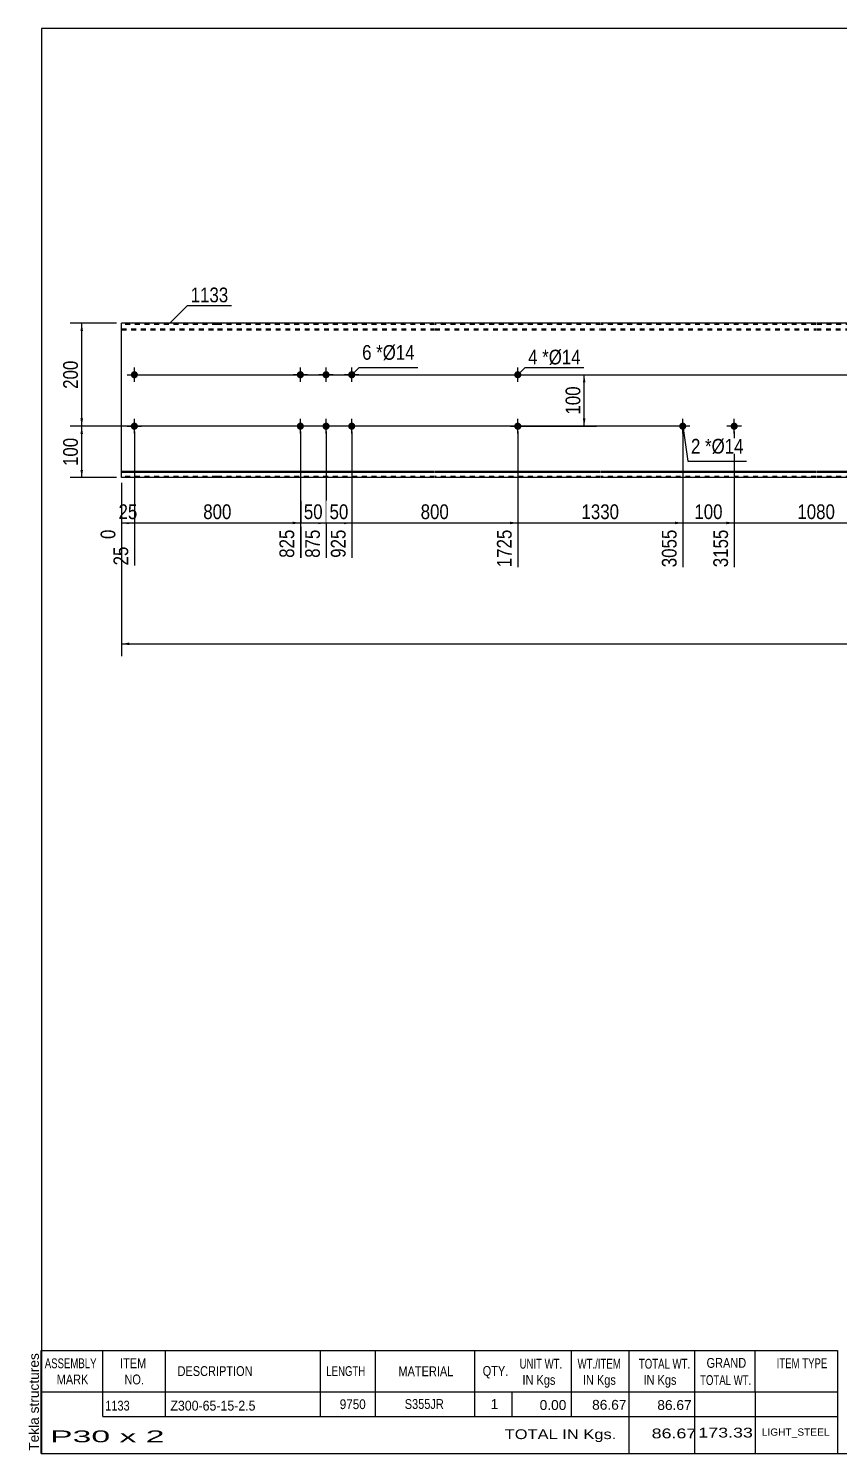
# Model space of a CAD drawing. Header units: millimetres. Extents: x -18 to 384, y -205 to 72.
# Drawn here: x -18.1 to 139.5, y -204.7 to 72.3 of the extents above; entities that cross this region are included whole.
import ezdxf

# ---------------------------------------------------------------- set-up
doc = ezdxf.new("R2010")
doc.units = ezdxf.units.MM
doc.linetypes.add('DXK_LINE_DOT1', pattern=[1.8814, 0.9407, -0.9407])
doc.styles.add('Arial', font='ARIAL.TTF', dxfattribs={"height": 0.2})
doc.styles.add('Arial Narrow', font='ARIALN.TTF', dxfattribs={"height": 0.2})

# ---------------------------------------------------------------- blocks, each defined once
blk = doc.blocks.new('Unknown-629074152-2561')
at = {"color": 5, "linetype": 'Continuous'}
for p, q in [((384.42, 72.31), (-15.58, 72.31)), ((-15.58, 72.31), (-15.58, -204.69)), ((384.42, -204.69), (384.42, 72.31)), ((-15.58, -204.69), (384.42, -204.69))]:
    blk.add_line(p, q, dxfattribs=at)
at = {"color": 174, "linetype": 'Continuous', "style": 'Arial'}
blk.add_text('Tekla structures', height=1.9102, rotation=90, dxfattribs=at).set_placement((-16.08, -204.19))
blk = doc.blocks.new('Part-629074152-2067 - 2064')
at = {"color": 2, "linetype": 'Continuous'}
for p, q in [((0, -15), (0, 15)), ((18.6, 15), (0, 15)), ((60.89, 15), (18.7, 15)), ((93.18, 15), (60.99, 15)), ((135.08, 15), (93.28, 15)), ((190.78, 15), (135.18, 15)), ((232.68, 15), (190.88, 15)), ((274.58, 15), (232.78, 15)), ((306.88, 15), (274.68, 15)), ((349.17, 15), (306.98, 15)), ((367.87, 15), (349.27, 15)), ((367.87, -15), (367.87, 15)), ((0, -13.76), (18.6, -13.76)), ((18.7, -13.76), (60.89, -13.76)), ((60.99, -13.76), (93.18, -13.76)), ((93.28, -13.76), (135.08, -13.76)), ((135.18, -13.76), (190.78, -13.76)), ((190.88, -13.76), (232.68, -13.76)), ((232.78, -13.76), (274.58, -13.76)), ((274.68, -13.76), (306.88, -13.76)), ((306.98, -13.76), (349.17, -13.76)), ((349.27, -13.76), (367.87, -13.76)), ((0, -13.94), (18.6, -13.94)), ((18.6, -15), (0, -15)), ((18.7, -13.94), (60.89, -13.94)), ((60.89, -15), (18.7, -15)), ((60.99, -13.94), (93.18, -13.94)), ((93.18, -15), (60.99, -15)), ((93.28, -13.94), (135.08, -13.94)), ((135.08, -15), (93.28, -15)), ((135.18, -13.94), (190.78, -13.94)), ((190.78, -15), (135.18, -15)), ((190.88, -13.94), (232.68, -13.94)), ((232.68, -15), (190.88, -15)), ((232.78, -13.94), (274.58, -13.94)), ((274.58, -15), (232.78, -15)), ((274.68, -13.94), (306.88, -13.94)), ((306.88, -15), (274.68, -15)), ((306.98, -13.94), (349.17, -13.94)), ((349.17, -15), (306.98, -15)), ((349.27, -13.94), (367.87, -13.94)), ((367.87, -15), (349.27, -15))]:
    blk.add_line(p, q, dxfattribs=at)
at = {"color": 7, "linetype": 'DXK_LINE_DOT1'}
for p, q in [((18.6, 14.75), (0, 14.75)), ((0, 13.94), (18.6, 13.94)), ((60.89, 14.75), (18.7, 14.75)), ((18.7, 13.94), (60.89, 13.94)), ((93.18, 14.75), (60.99, 14.75)), ((60.99, 13.94), (93.18, 13.94)), ((135.08, 14.75), (93.28, 14.75)), ((93.28, 13.94), (135.08, 13.94)), ((190.78, 14.75), (135.18, 14.75)), ((135.18, 13.94), (190.78, 13.94)), ((232.68, 14.75), (190.88, 14.75)), ((190.88, 13.94), (232.68, 13.94)), ((274.58, 14.75), (232.78, 14.75)), ((232.78, 13.94), (274.58, 13.94)), ((306.88, 14.75), (274.68, 14.75)), ((274.68, 13.94), (306.88, 13.94)), ((349.17, 14.75), (306.98, 14.75)), ((306.98, 13.94), (349.17, 13.94)), ((367.87, 14.75), (349.27, 14.75)), ((349.27, 13.94), (367.87, 13.94)), ((0, 13.76), (18.6, 13.76)), ((18.7, 13.76), (60.89, 13.76)), ((60.99, 13.76), (93.18, 13.76)), ((93.28, 13.76), (135.08, 13.76)), ((135.18, 13.76), (190.78, 13.76)), ((190.88, 13.76), (232.68, 13.76)), ((232.78, 13.76), (274.58, 13.76)), ((274.68, 13.76), (306.88, 13.76)), ((306.98, 13.76), (349.17, 13.76)), ((349.27, 13.76), (367.87, 13.76)), ((18.6, -14.75), (0, -14.75)), ((60.89, -14.75), (18.7, -14.75)), ((93.18, -14.75), (60.99, -14.75)), ((135.08, -14.75), (93.28, -14.75)), ((190.78, -14.75), (135.18, -14.75)), ((232.68, -14.75), (190.88, -14.75)), ((274.58, -14.75), (232.78, -14.75)), ((306.88, -14.75), (274.68, -14.75)), ((349.17, -14.75), (306.98, -14.75)), ((367.87, -14.75), (349.27, -14.75))]:
    blk.add_line(p, q, dxfattribs=at)
blk = doc.blocks.new('Bolt-629074152-2068 - 2064')
at = {"linetype": 'Continuous'}
for points in [[(34.09, 5, -1), (35.49, 5, -1)], [(39.09, 5, -1), (40.49, 5, -1)], [(44.09, 5, -1), (45.49, 5, -1)], [(34.09, -5, -1), (35.49, -5, -1)], [(39.09, -5, -1), (40.49, -5, -1)], [(44.09, -5, -1), (45.49, -5, -1)]]:
    blk.add_hatch(color=3, dxfattribs=at).paths.add_polyline_path(points)
at = {"color": 3, "linetype": 'Continuous'}
for p, q in [((34.79, 3.6), (34.79, 6.4)), ((39.79, 3.6), (39.79, 6.4)), ((44.79, 3.6), (44.79, 6.4)), ((36.19, 5), (33.39, 5)), ((41.19, 5), (38.39, 5)), ((46.19, 5), (43.39, 5)), ((36.19, -5), (33.39, -5)), ((34.79, -6.4), (34.79, -3.6)), ((41.19, -5), (38.39, -5)), ((39.79, -6.4), (39.79, -3.6)), ((46.19, -5), (43.39, -5)), ((44.79, -6.4), (44.79, -3.6))]:
    blk.add_line(p, q, dxfattribs=at)
blk = doc.blocks.new('Bolt-629074152-2069 - 2064')
at = {"linetype": 'Continuous'}
for points in [[(1.8, -5, -1), (3.2, -5, -1)], [(76.39, -5, -1), (77.79, -5, -1)]]:
    blk.add_hatch(color=3, dxfattribs=at).paths.add_polyline_path(points)
at = {"color": 3, "linetype": 'Continuous'}
for p, q in [((1.1, -5), (3.9, -5)), ((2.5, -6.4), (2.5, -3.6)), ((75.69, -5), (78.49, -5)), ((77.09, -6.4), (77.09, -3.6))]:
    blk.add_line(p, q, dxfattribs=at)
blk = doc.blocks.new('Bolt-629074152-2070 - 2064')
at = {"linetype": 'Continuous'}
for points in [[(1.8, 5, -1), (3.2, 5, -1)], [(76.39, 5, -1), (77.79, 5, -1)]]:
    blk.add_hatch(color=3, dxfattribs=at).paths.add_polyline_path(points)
at = {"color": 3, "linetype": 'Continuous'}
for p, q in [((2.5, 3.6), (2.5, 6.4)), ((77.09, 3.6), (77.09, 6.4)), ((1.1, 5), (3.9, 5)), ((75.69, 5), (78.49, 5))]:
    blk.add_line(p, q, dxfattribs=at)
blk = doc.blocks.new('Bolt-629074152-2078 - 2064')
at = {"linetype": 'Continuous'}
for points in [[(109.18, -5.7, -1), (109.18, -4.3, -1)], [(119.18, -5.7, -1), (119.18, -4.3, -1)]]:
    blk.add_hatch(color=3, dxfattribs=at).paths.add_polyline_path(points)
at = {"color": 3, "linetype": 'Continuous'}
for p, q in [((110.58, -5), (107.78, -5)), ((109.18, -6.4), (109.18, -3.6)), ((120.58, -5), (117.78, -5)), ((119.18, -6.4), (119.18, -3.6))]:
    blk.add_line(p, q, dxfattribs=at)
blk = doc.blocks.new('StraightDimension-629074152-3019 - 2064')
at = {"linetype": 'Continuous'}
blk.add_hatch(color=7, dxfattribs=at).paths.add_polyline_path([(149.58, -23.56), (151.08, -23.81), (149.58, -24.06)])
at = {"color": 7, "linetype": 'Continuous'}
for p, q in [((119.18, -6), (119.18, -32.42)), ((151.08, -6), (151.08, -32.42)), ((119.18, -23.81), (151.08, -23.81))]:
    blk.add_line(p, q, dxfattribs=at)
at = {"color": 0}
blk.add_wipeout([(139.39, -23.66), (139.39, -19.46), (130.88, -19.46), (130.88, -23.66)], dxfattribs=at)
at = {"color": 0, "linetype": 'Continuous'}
blk.add_wipeout([(150.48, -24.51), (146.28, -24.51), (146.28, -33.02), (150.48, -33.02)], dxfattribs=at)
at = {"color": 3, "style": 'Arial Narrow'}
blk.add_text('1080', height=2.863, dxfattribs=at).set_placement((131.48, -23.06))
at = {"color": 3, "linetype": 'Continuous', "style": 'Arial Narrow'}
blk.add_text('4235', height=2.863, rotation=90.0002, dxfattribs=at).set_placement((149.88, -32.42))
blk = doc.blocks.new('StraightDimension-629074152-3026 - 2064')
at = {"linetype": 'Continuous'}
blk.add_hatch(color=7, dxfattribs=at).paths.add_polyline_path([(1, -23.56), (2.5, -23.81), (1, -24.06)])
at = {"color": 7, "linetype": 'Continuous'}
for p, q in [((2.5, -6), (2.5, -32.06)), ((0, -16), (0, -26.93)), ((0, -23.81), (2.5, -23.81))]:
    blk.add_line(p, q, dxfattribs=at)
at = {"color": 0}
blk.add_wipeout([(3.68, -23.66), (3.68, -19.46), (-1.18, -19.46), (-1.18, -23.66)], dxfattribs=at)
at = {"color": 0, "linetype": 'Continuous'}
blk.add_wipeout([(1.9, -27.81), (-2.3, -27.81), (-2.3, -32.66), (1.9, -32.66)], dxfattribs=at)
at = {"color": 3, "style": 'Arial Narrow'}
blk.add_text('25', height=2.863, dxfattribs=at).set_placement((-0.58, -23.06))
at = {"color": 0, "linetype": 'Continuous'}
blk.add_wipeout([(-0.6, -24.51), (-4.8, -24.51), (-4.8, -27.53), (-0.6, -27.53)], dxfattribs=at)
at = {"color": 3, "linetype": 'Continuous', "style": 'Arial Narrow'}
for s, height, p in [('0', 2.86, (-1.2, -26.93)), ('25', 2.863, (1.3, -32.06))]:
    blk.add_text(s, height=height, rotation=90.0002, dxfattribs=at).set_placement(p)
blk = doc.blocks.new('StraightDimension-629074152-3020 - 2064')
at = {"linetype": 'Continuous'}
blk.add_hatch(color=7, dxfattribs=at).paths.add_polyline_path([(117.68, -23.56), (119.18, -23.81), (117.68, -24.06)])
at = {"color": 7, "linetype": 'Continuous'}
for p, q in [((109.18, -6), (109.18, -32.42)), ((119.18, -6), (119.18, -32.42)), ((109.18, -23.81), (119.18, -23.81))]:
    blk.add_line(p, q, dxfattribs=at)
at = {"color": 0}
blk.add_wipeout([(117.53, -23.66), (117.53, -19.46), (110.84, -19.46), (110.84, -23.66)], dxfattribs=at)
at = {"color": 3, "style": 'Arial Narrow'}
blk.add_text('100', height=2.863, dxfattribs=at).set_placement((111.44, -23.06))
at = {"color": 0, "linetype": 'Continuous'}
blk.add_wipeout([(118.58, -24.51), (114.38, -24.51), (114.38, -33.02), (118.58, -33.02)], dxfattribs=at)
at = {"color": 3, "linetype": 'Continuous', "style": 'Arial Narrow'}
blk.add_text('3155', height=2.863, rotation=90.0002, dxfattribs=at).set_placement((117.98, -32.42))
blk = doc.blocks.new('StraightDimension-629074152-3024 - 2064')
at = {"linetype": 'Continuous'}
blk.add_hatch(color=7, dxfattribs=at).paths.add_polyline_path([(38.29, -23.56), (39.79, -23.81), (38.29, -24.06)])
at = {"color": 7, "linetype": 'Continuous'}
for p, q in [((34.79, -6), (34.79, -30.59)), ((39.79, -6), (39.79, -30.59)), ((34.79, -23.81), (39.79, -23.81))]:
    blk.add_line(p, q, dxfattribs=at)
at = {"color": 0}
blk.add_wipeout([(39.72, -23.66), (39.72, -19.46), (34.87, -19.46), (34.87, -23.66)], dxfattribs=at)
at = {"color": 3, "style": 'Arial Narrow'}
blk.add_text('50', height=2.863, dxfattribs=at).set_placement((35.47, -23.06))
at = {"color": 0, "linetype": 'Continuous'}
blk.add_wipeout([(39.19, -24.51), (34.99, -24.51), (34.99, -31.19), (39.19, -31.19)], dxfattribs=at)
at = {"color": 3, "linetype": 'Continuous', "style": 'Arial Narrow'}
blk.add_text('875', height=2.863, rotation=90.0002, dxfattribs=at).set_placement((38.59, -30.59))
blk = doc.blocks.new('StraightDimension-629074152-2160 - 2064')
at = {"linetype": 'Continuous'}
for points in [[(1.5, -47.57), (0, -47.32), (1.5, -47.07)], [(366.37, -47.07), (367.87, -47.32), (366.37, -47.57)]]:
    blk.add_hatch(color=7, dxfattribs=at).paths.add_polyline_path(points)
at = {"color": 7, "linetype": 'Continuous'}
for p, q in [((0, -16), (0, -49.72)), ((367.87, -16), (367.87, -49.72)), ((0, -47.32), (367.87, -47.32))]:
    blk.add_line(p, q, dxfattribs=at)
at = {"color": 0}
blk.add_wipeout([(188.19, -47.17), (188.19, -42.97), (179.68, -42.97), (179.68, -47.17)], dxfattribs=at)
at = {"color": 3, "style": 'Arial Narrow'}
blk.add_text('9750', height=2.863, dxfattribs=at).set_placement((180.28, -46.57))
blk = doc.blocks.new('StraightDimension-629074152-2170 - 2064')
at = {"linetype": 'Continuous'}
for points in [[(89.75, 3.5), (90, 5), (90.25, 3.5)], [(90.25, -3.5), (90, -5), (89.75, -3.5)]]:
    blk.add_hatch(color=7, dxfattribs=at).paths.add_polyline_path(points)
at = {"color": 7, "linetype": 'Continuous'}
for p, q in [((78.09, 5), (92.4, 5)), ((90, -5), (90, 5)), ((78.09, -5), (92.4, -5))]:
    blk.add_line(p, q, dxfattribs=at)
at = {"color": 0}
blk.add_wipeout([(89.85, 3.34), (85.65, 3.34), (85.65, -3.34), (89.85, -3.34)], dxfattribs=at)
at = {"color": 3, "style": 'Arial Narrow'}
blk.add_text('100', height=2.863, rotation=90.0002, dxfattribs=at).set_placement((89.25, -2.74))
blk = doc.blocks.new('StraightDimension-629074152-2182 - 2064')
at = {"linetype": 'Continuous'}
for points in [[(-7.99, 13.5), (-7.74, 15), (-7.49, 13.5)], [(-7.49, -3.5), (-7.74, -5), (-7.99, -3.5)]]:
    blk.add_hatch(color=7, dxfattribs=at).paths.add_polyline_path(points)
at = {"color": 7, "linetype": 'Continuous'}
for p, q in [((-1, 15), (-9.99, 15)), ((-7.74, -5), (-7.74, 15)), ((108.18, -5), (-9.99, -5))]:
    blk.add_line(p, q, dxfattribs=at)
at = {"color": 0}
blk.add_wipeout([(-7.89, 8.34), (-12.09, 8.34), (-12.09, 1.66), (-7.89, 1.66)], dxfattribs=at)
at = {"color": 3, "style": 'Arial Narrow'}
blk.add_text('200', height=2.863, rotation=90.0002, dxfattribs=at).set_placement((-8.49, 2.26))
blk = doc.blocks.new('StraightDimension-629074152-2183 - 2064')
at = {"linetype": 'Continuous'}
for points in [[(-7.99, -6.5), (-7.74, -5), (-7.49, -6.5)], [(-7.49, -13.5), (-7.74, -15), (-7.99, -13.5)]]:
    blk.add_hatch(color=7, dxfattribs=at).paths.add_polyline_path(points)
at = {"color": 7, "linetype": 'Continuous'}
for p, q in [((108.18, -5), (-9.99, -5)), ((-7.74, -15), (-7.74, -5)), ((-1, -15), (-9.99, -15))]:
    blk.add_line(p, q, dxfattribs=at)
at = {"color": 0}
blk.add_wipeout([(-7.89, -6.66), (-12.09, -6.66), (-12.09, -13.34), (-7.89, -13.34)], dxfattribs=at)
at = {"color": 3, "style": 'Arial Narrow'}
blk.add_text('100', height=2.863, rotation=90.0002, dxfattribs=at).set_placement((-8.49, -12.74))
blk = doc.blocks.new('StraightDimension-629074152-3366 - 2064')
at = {"linetype": 'Continuous'}
for points in [[(377.75, 3.5), (378, 5), (378.25, 3.5)], [(378.25, -13.5), (378, -15), (377.75, -13.5)]]:
    blk.add_hatch(color=7, dxfattribs=at).paths.add_polyline_path(points)
at = {"color": 7, "linetype": 'Continuous'}
for p, q in [((3.5, 5), (380.4, 5)), ((378, -15), (378, 5)), ((368.87, -15), (380.4, -15))]:
    blk.add_line(p, q, dxfattribs=at)
at = {"color": 0}
blk.add_wipeout([(377.85, -1.66), (373.65, -1.66), (373.65, -8.34), (377.85, -8.34)], dxfattribs=at)
at = {"color": 3, "style": 'Arial Narrow'}
blk.add_text('200', height=2.863, rotation=90.0002, dxfattribs=at).set_placement((377.25, -7.74))
blk = doc.blocks.new('StraightDimension-629074152-3365 - 2064')
at = {"linetype": 'Continuous'}
for points in [[(377.75, 13.5), (378, 15), (378.25, 13.5)], [(378.25, 6.5), (378, 5), (377.75, 6.5)]]:
    blk.add_hatch(color=7, dxfattribs=at).paths.add_polyline_path(points)
at = {"color": 7, "linetype": 'Continuous'}
for p, q in [((368.87, 15), (380.4, 15)), ((378, 5), (378, 15)), ((3.5, 5), (380.4, 5))]:
    blk.add_line(p, q, dxfattribs=at)
at = {"color": 0}
blk.add_wipeout([(377.85, 13.34), (373.65, 13.34), (373.65, 6.66), (377.85, 6.66)], dxfattribs=at)
at = {"color": 3, "style": 'Arial Narrow'}
blk.add_text('100', height=2.863, rotation=90.0002, dxfattribs=at).set_placement((377.25, 7.26))
blk = doc.blocks.new('StraightDimension-629074152-3021 - 2064')
at = {"linetype": 'Continuous'}
blk.add_hatch(color=7, dxfattribs=at).paths.add_polyline_path([(107.68, -23.56), (109.18, -23.81), (107.68, -24.06)])
at = {"color": 7, "linetype": 'Continuous'}
for p, q in [((77.09, -6), (77.09, -32.42)), ((109.18, -6), (109.18, -32.42)), ((77.09, -23.81), (109.18, -23.81))]:
    blk.add_line(p, q, dxfattribs=at)
at = {"color": 0}
blk.add_wipeout([(97.39, -23.66), (97.39, -19.46), (88.88, -19.46), (88.88, -23.66)], dxfattribs=at)
at = {"color": 0, "linetype": 'Continuous'}
blk.add_wipeout([(108.58, -24.51), (104.38, -24.51), (104.38, -33.02), (108.58, -33.02)], dxfattribs=at)
at = {"color": 3, "style": 'Arial Narrow'}
blk.add_text('1330', height=2.863, dxfattribs=at).set_placement((89.48, -23.06))
at = {"color": 3, "linetype": 'Continuous', "style": 'Arial Narrow'}
blk.add_text('3055', height=2.863, rotation=90.0002, dxfattribs=at).set_placement((107.98, -32.42))
blk = doc.blocks.new('StraightDimension-629074152-3022 - 2064')
at = {"linetype": 'Continuous'}
blk.add_hatch(color=7, dxfattribs=at).paths.add_polyline_path([(75.59, -23.56), (77.09, -23.81), (75.59, -24.06)])
at = {"color": 7, "linetype": 'Continuous'}
for p, q in [((44.79, -6), (44.79, -30.59)), ((77.09, -6), (77.09, -32.42)), ((44.79, -23.81), (77.09, -23.81))]:
    blk.add_line(p, q, dxfattribs=at)
at = {"color": 0}
blk.add_wipeout([(64.28, -23.66), (64.28, -19.46), (57.6, -19.46), (57.6, -23.66)], dxfattribs=at)
at = {"color": 0, "linetype": 'Continuous'}
blk.add_wipeout([(76.49, -24.51), (72.29, -24.51), (72.29, -33.02), (76.49, -33.02)], dxfattribs=at)
at = {"color": 3, "style": 'Arial Narrow'}
blk.add_text('800', height=2.863, dxfattribs=at).set_placement((58.2, -23.06))
at = {"color": 3, "linetype": 'Continuous', "style": 'Arial Narrow'}
blk.add_text('1725', height=2.863, rotation=90.0002, dxfattribs=at).set_placement((75.89, -32.42))
blk = doc.blocks.new('StraightDimension-629074152-3023 - 2064')
at = {"linetype": 'Continuous'}
blk.add_hatch(color=7, dxfattribs=at).paths.add_polyline_path([(43.29, -23.56), (44.79, -23.81), (43.29, -24.06)])
at = {"color": 7, "linetype": 'Continuous'}
for p, q in [((39.79, -6), (39.79, -30.59)), ((44.79, -6), (44.79, -30.59)), ((39.79, -23.81), (44.79, -23.81))]:
    blk.add_line(p, q, dxfattribs=at)
at = {"color": 0}
blk.add_wipeout([(44.72, -23.66), (44.72, -19.46), (39.87, -19.46), (39.87, -23.66)], dxfattribs=at)
at = {"color": 3, "style": 'Arial Narrow'}
blk.add_text('50', height=2.863, dxfattribs=at).set_placement((40.47, -23.06))
at = {"color": 0, "linetype": 'Continuous'}
blk.add_wipeout([(44.19, -24.51), (39.99, -24.51), (39.99, -31.19), (44.19, -31.19)], dxfattribs=at)
at = {"color": 3, "linetype": 'Continuous', "style": 'Arial Narrow'}
blk.add_text('925', height=2.863, rotation=90.0002, dxfattribs=at).set_placement((43.59, -30.59))
blk = doc.blocks.new('StraightDimension-629074152-3025 - 2064')
at = {"linetype": 'Continuous'}
blk.add_hatch(color=7, dxfattribs=at).paths.add_polyline_path([(33.29, -23.56), (34.79, -23.81), (33.29, -24.06)])
at = {"color": 7, "linetype": 'Continuous'}
for p, q in [((2.5, -6), (2.5, -32.06)), ((34.79, -6), (34.79, -30.59)), ((2.5, -23.81), (34.79, -23.81))]:
    blk.add_line(p, q, dxfattribs=at)
at = {"color": 0}
blk.add_wipeout([(21.99, -23.66), (21.99, -19.46), (15.3, -19.46), (15.3, -23.66)], dxfattribs=at)
at = {"color": 0, "linetype": 'Continuous'}
blk.add_wipeout([(34.19, -24.51), (29.99, -24.51), (29.99, -31.19), (34.19, -31.19)], dxfattribs=at)
at = {"color": 3, "style": 'Arial Narrow'}
blk.add_text('800', height=2.863, dxfattribs=at).set_placement((15.9, -23.06))
at = {"color": 3, "linetype": 'Continuous', "style": 'Arial Narrow'}
blk.add_text('825', height=2.863, rotation=90.0002, dxfattribs=at).set_placement((33.59, -30.59))
blk = doc.blocks.new('CBS_BOM-629074152-3570')
at = {"color": 7, "linetype": 'Continuous'}
for p, q in [((-15.62, -192.72), (-15.62, -184.72)), ((-15.61, -184.72), (139.31, -184.72)), ((-3.62, -192.72), (-3.62, -184.72)), ((8.57, -192.72), (8.57, -184.72)), ((38.74, -192.72), (38.74, -184.72)), ((49.42, -192.72), (49.42, -184.72)), ((68.74, -192.72), (68.74, -184.72)), ((87.54, -192.72), (87.54, -184.72)), ((98.75, -192.72), (98.75, -184.72)), ((111.53, -192.72), (111.53, -184.72)), ((123.28, -192.72), (123.28, -184.72)), ((139.31, -184.72), (139.3, -192.71)), ((-15.62, -192.72), (139.31, -192.72)), ((-15.62, -197.52), (-15.62, -192.72)), ((-3.62, -197.52), (-3.62, -192.72)), ((8.57, -197.52), (8.57, -192.72)), ((38.74, -197.52), (38.74, -192.72)), ((49.42, -197.52), (49.42, -192.72)), ((68.74, -197.52), (68.74, -192.72)), ((76, -197.52), (76, -192.72)), ((87.54, -197.52), (87.54, -192.72)), ((98.75, -197.52), (98.75, -192.72)), ((111.53, -197.52), (111.53, -192.72)), ((123.3, -197.52), (123.3, -192.72)), ((139.31, -192.72), (139.31, -197.52)), ((-15.62, -204.72), (-15.62, -197.54)), ((-3.62, -197.52), (139.31, -197.52)), ((98.75, -204.72), (98.75, -197.54)), ((111.53, -204.72), (111.53, -197.54)), ((123.34, -204.72), (123.34, -197.54)), ((139.31, -197.52), (139.31, -204.72)), ((-15.62, -204.72), (139.31, -204.72))]:
    blk.add_line(p, q, dxfattribs=at)
at = {"color": 3, "linetype": 'Continuous', "style": 'Arial'}
for s, height, width, p in [('ASSEMBLY', 1.91, 0.7, (-14.93, -188.14)), ('ITEM', 1.91, 0.8, (-0.29, -188.14)), ('DESCRIPTION', 1.9102, 0.8, (10.9, -189.65)), ('LENGTH', 1.91, 0.7, (39.84, -189.65)), ('MATERIAL', 1.91, 0.8, (53.87, -189.69)), ('QTY.', 1.91, 0.8, (70.26, -189.62)), ('UNIT WT.', 1.91, 0.7, (77.43, -188.22)), ('WT./ITEM', 1.91, 0.7, (88.72, -188.22)), ('TOTAL WT.', 1.91, 0.7, (100.65, -188.22)), ('GRAND', 1.91, 0.8, (113.81, -188.06)), ('ITEM TYPE', 1.91, 0.7, (127.44, -188.14)), ('MARK', 1.91, 0.8, (-12.61, -191.28)), ('NO.', 1.91, 0.8, (0.57, -191.28)), ('IN Kgs', 1.91, 0.8, (78, -191.36)), ('IN Kgs', 1.91, 0.8, (89.76, -191.36)), ('IN Kgs', 1.91, 0.8, (101.55, -191.36)), ('TOTAL WT.', 1.91, 0.7, (112.55, -191.4))]:
    blk.add_text(s, height=height, dxfattribs=dict(at, width=width)).set_placement(p)
at = {"color": 7, "linetype": 'Continuous', "style": 'Arial'}
for s, height, width, p in [('1133', 1.91, 0.8, (-3.16, -196.37)), ('Z300-65-15-2.5', 1.9102, 0.9, (9.51, -196.37)), ('9750', 1.91, 0.85, (42.46, -196.09)), ('S355JR', 1.91, 0.8, (55.1, -196.05))]:
    blk.add_text(s, height=height, dxfattribs=dict(at, width=width)).set_placement(p)
for s, p in [('1', (71.82, -196.05)), ('0.00', (81.34, -196.25)), ('86.67', (91.55, -196.21)), ('86.67', (104.23, -196.25))]:
    blk.add_text(s, height=1.91, dxfattribs=at).set_placement(p)
at = {"color": 6, "linetype": 'Continuous', "style": 'Arial'}
for s, height, width, p in [('P30 x 2', 2.292, 2.05, (-13.89, -202.53)), ('TOTAL IN Kgs.', 1.9102, 1.2, (74.54, -201.92)), ('86.67', 1.91, 1.3, (103.13, -201.77)), ('173.33', 1.91, 1.3, (112.21, -201.61))]:
    blk.add_text(s, height=height, dxfattribs=dict(at, width=width)).set_placement(p)
blk.add_text('LIGHT_STEEL', height=1.4135, dxfattribs=at).set_placement((124.56, -201.26))
blk = doc.blocks.new('MarkSet-629074152-2202 - 2064')
at = {"color": 0}
blk.add_wipeout([(80.93, 7.01), (80.93, 10.01), (79.1, 10.01), (79.1, 7.01)], dxfattribs=at)
blk.add_wipeout([(80.93, 7.01), (80.93, 10.01), (79.1, 10.01), (79.1, 7.01)], dxfattribs=at)
at = {"color": 7, "linetype": 'Continuous'}
blk.add_line((77.09, 5), (78.5, 6.41), dxfattribs=at)
at = {"color": 0}
blk.add_wipeout([(83.11, 7.01), (83.11, 10.01), (81.83, 10.01), (81.83, 7.01)], dxfattribs=at)
blk.add_wipeout([(83.11, 7.01), (83.11, 10.01), (81.83, 10.01), (81.83, 7.01)], dxfattribs=at)
at = {"color": 3, "style": 'Arial Narrow'}
blk.add_text('4', height=2.86, dxfattribs=at).set_placement((79.1, 7.01))
at = {"color": 0}
blk.add_wipeout([(89.32, 7.01), (89.32, 10.01), (83.11, 10.01), (83.11, 7.01)], dxfattribs=at)
blk.add_wipeout([(89.32, 7.01), (89.32, 10.01), (83.11, 10.01), (83.11, 7.01)], dxfattribs=at)
at = {"color": 7, "linetype": 'Continuous'}
blk.add_line((78.5, 6.41), (89.92, 6.41), dxfattribs=at)
at = {"color": 3, "style": 'Arial Narrow'}
for s, height, p in [('*', 2.86, (81.83, 7.01)), ('Ø14', 2.863, (83.11, 7.01))]:
    blk.add_text(s, height=height, dxfattribs=at).set_placement(p)
blk = doc.blocks.new('Mark-629074152-2191 - 2064')
at = {"color": 0}
blk.add_wipeout([(20.77, 19.09), (20.77, 22.09), (13.46, 22.09), (13.46, 19.09)], dxfattribs=at)
blk.add_wipeout([(20.77, 19.09), (20.77, 22.09), (13.46, 22.09), (13.46, 19.09)], dxfattribs=at)
at = {"color": 7, "linetype": 'Continuous'}
for p, q in [((9.32, 14.95), (12.86, 18.49)), ((12.86, 18.49), (21.37, 18.49))]:
    blk.add_line(p, q, dxfattribs=at)
at = {"color": 3, "style": 'Arial Narrow'}
blk.add_text('1133', height=2.863, dxfattribs=at).set_placement((13.46, 19.09))
blk = doc.blocks.new('Mark-629074152-2210 - 2064')
at = {"color": 7, "linetype": 'Continuous'}
for p, q in [((44.79, 5), (46.21, 6.41)), ((46.21, 6.41), (57.63, 6.41))]:
    blk.add_line(p, q, dxfattribs=at)
at = {"color": 0}
blk.add_wipeout([(48.64, 7.91), (48.64, 10.91), (46.81, 10.91), (46.81, 7.91)], dxfattribs=at)
blk.add_wipeout([(48.64, 7.91), (48.64, 10.91), (46.81, 10.91), (46.81, 7.91)], dxfattribs=at)
blk.add_wipeout([(50.81, 7.91), (50.81, 10.91), (49.54, 10.91), (49.54, 7.91)], dxfattribs=at)
blk.add_wipeout([(50.81, 7.91), (50.81, 10.91), (49.54, 10.91), (49.54, 7.91)], dxfattribs=at)
at = {"color": 3, "style": 'Arial Narrow'}
blk.add_text('6', height=2.86, dxfattribs=at).set_placement((46.81, 7.91))
at = {"color": 0}
blk.add_wipeout([(57.03, 7.91), (57.03, 10.91), (50.81, 10.91), (50.81, 7.91)], dxfattribs=at)
blk.add_wipeout([(57.03, 7.91), (57.03, 10.91), (50.81, 10.91), (50.81, 7.91)], dxfattribs=at)
at = {"color": 3, "style": 'Arial Narrow'}
for s, height, p in [('*', 2.86, (49.54, 7.91)), ('Ø14', 2.863, (50.81, 7.91))]:
    blk.add_text(s, height=height, dxfattribs=at).set_placement(p)
blk = doc.blocks.new('Mark-629074152-2216 - 2064')
at = {"color": 7, "linetype": 'Continuous'}
blk.add_line((110.18, -11.83), (121.6, -11.83), dxfattribs=at)
at = {"color": 0}
blk.add_wipeout([(112.61, -10.33), (112.61, -7.33), (110.78, -7.33), (110.78, -10.33)], dxfattribs=at)
blk.add_wipeout([(112.61, -10.33), (112.61, -7.33), (110.78, -7.33), (110.78, -10.33)], dxfattribs=at)
at = {"color": 7, "linetype": 'Continuous'}
blk.add_line((109.18, -5), (110.18, -11.83), dxfattribs=at)
at = {"color": 0}
blk.add_wipeout([(114.79, -10.33), (114.79, -7.33), (113.51, -7.33), (113.51, -10.33)], dxfattribs=at)
blk.add_wipeout([(114.79, -10.33), (114.79, -7.33), (113.51, -7.33), (113.51, -10.33)], dxfattribs=at)
at = {"color": 3, "style": 'Arial Narrow'}
blk.add_text('2', height=2.86, dxfattribs=at).set_placement((110.78, -10.33))
at = {"color": 0}
blk.add_wipeout([(121, -10.33), (121, -7.33), (114.79, -7.33), (114.79, -10.33)], dxfattribs=at)
blk.add_wipeout([(121, -10.33), (121, -7.33), (114.79, -7.33), (114.79, -10.33)], dxfattribs=at)
at = {"color": 3, "style": 'Arial Narrow'}
for s, height, p in [('*', 2.86, (113.51, -10.33)), ('Ø14', 2.863, (114.79, -10.33))]:
    blk.add_text(s, height=height, dxfattribs=at).set_placement(p)

msp = doc.modelspace()

# ---------------------------------------------------------------- block references
for name in ['Unknown-629074152-2561', 'Part-629074152-2067 - 2064', 'Bolt-629074152-2070 - 2064', 'Bolt-629074152-2068 - 2064', 'Bolt-629074152-2069 - 2064', 'Bolt-629074152-2078 - 2064', 'CBS_BOM-629074152-3570']:
    msp.add_blockref(name, (0, 0))

# ---------------------------------------------------------------- next in the draw order: block references
for name in ['StraightDimension-629074152-2170 - 2064', 'StraightDimension-629074152-3026 - 2064', 'StraightDimension-629074152-3024 - 2064', 'StraightDimension-629074152-3019 - 2064']:
    msp.add_blockref(name, (0, 0))

# ---------------------------------------------------------------- next in the draw order: block references
msp.add_blockref('StraightDimension-629074152-3020 - 2064', (0, 0))

# ---------------------------------------------------------------- next in the draw order: block references
for name in ['StraightDimension-629074152-2182 - 2064', 'StraightDimension-629074152-2160 - 2064']:
    msp.add_blockref(name, (0, 0))

# ---------------------------------------------------------------- next in the draw order: block references
msp.add_blockref('StraightDimension-629074152-2183 - 2064', (0, 0))

# ---------------------------------------------------------------- next in the draw order: block references
msp.add_blockref('StraightDimension-629074152-3366 - 2064', (0, 0))

# ---------------------------------------------------------------- next in the draw order: block references
for name in ['StraightDimension-629074152-3365 - 2064', 'StraightDimension-629074152-3025 - 2064', 'StraightDimension-629074152-3021 - 2064']:
    msp.add_blockref(name, (0, 0))

# ---------------------------------------------------------------- next in the draw order: block references
for name in ['Mark-629074152-2191 - 2064', 'Mark-629074152-2210 - 2064', 'MarkSet-629074152-2202 - 2064', 'Mark-629074152-2216 - 2064', 'StraightDimension-629074152-3022 - 2064']:
    msp.add_blockref(name, (0, 0))

# ---------------------------------------------------------------- next in the draw order: block references
msp.add_blockref('StraightDimension-629074152-3023 - 2064', (0, 0))

doc.saveas('drawing.dxf')
